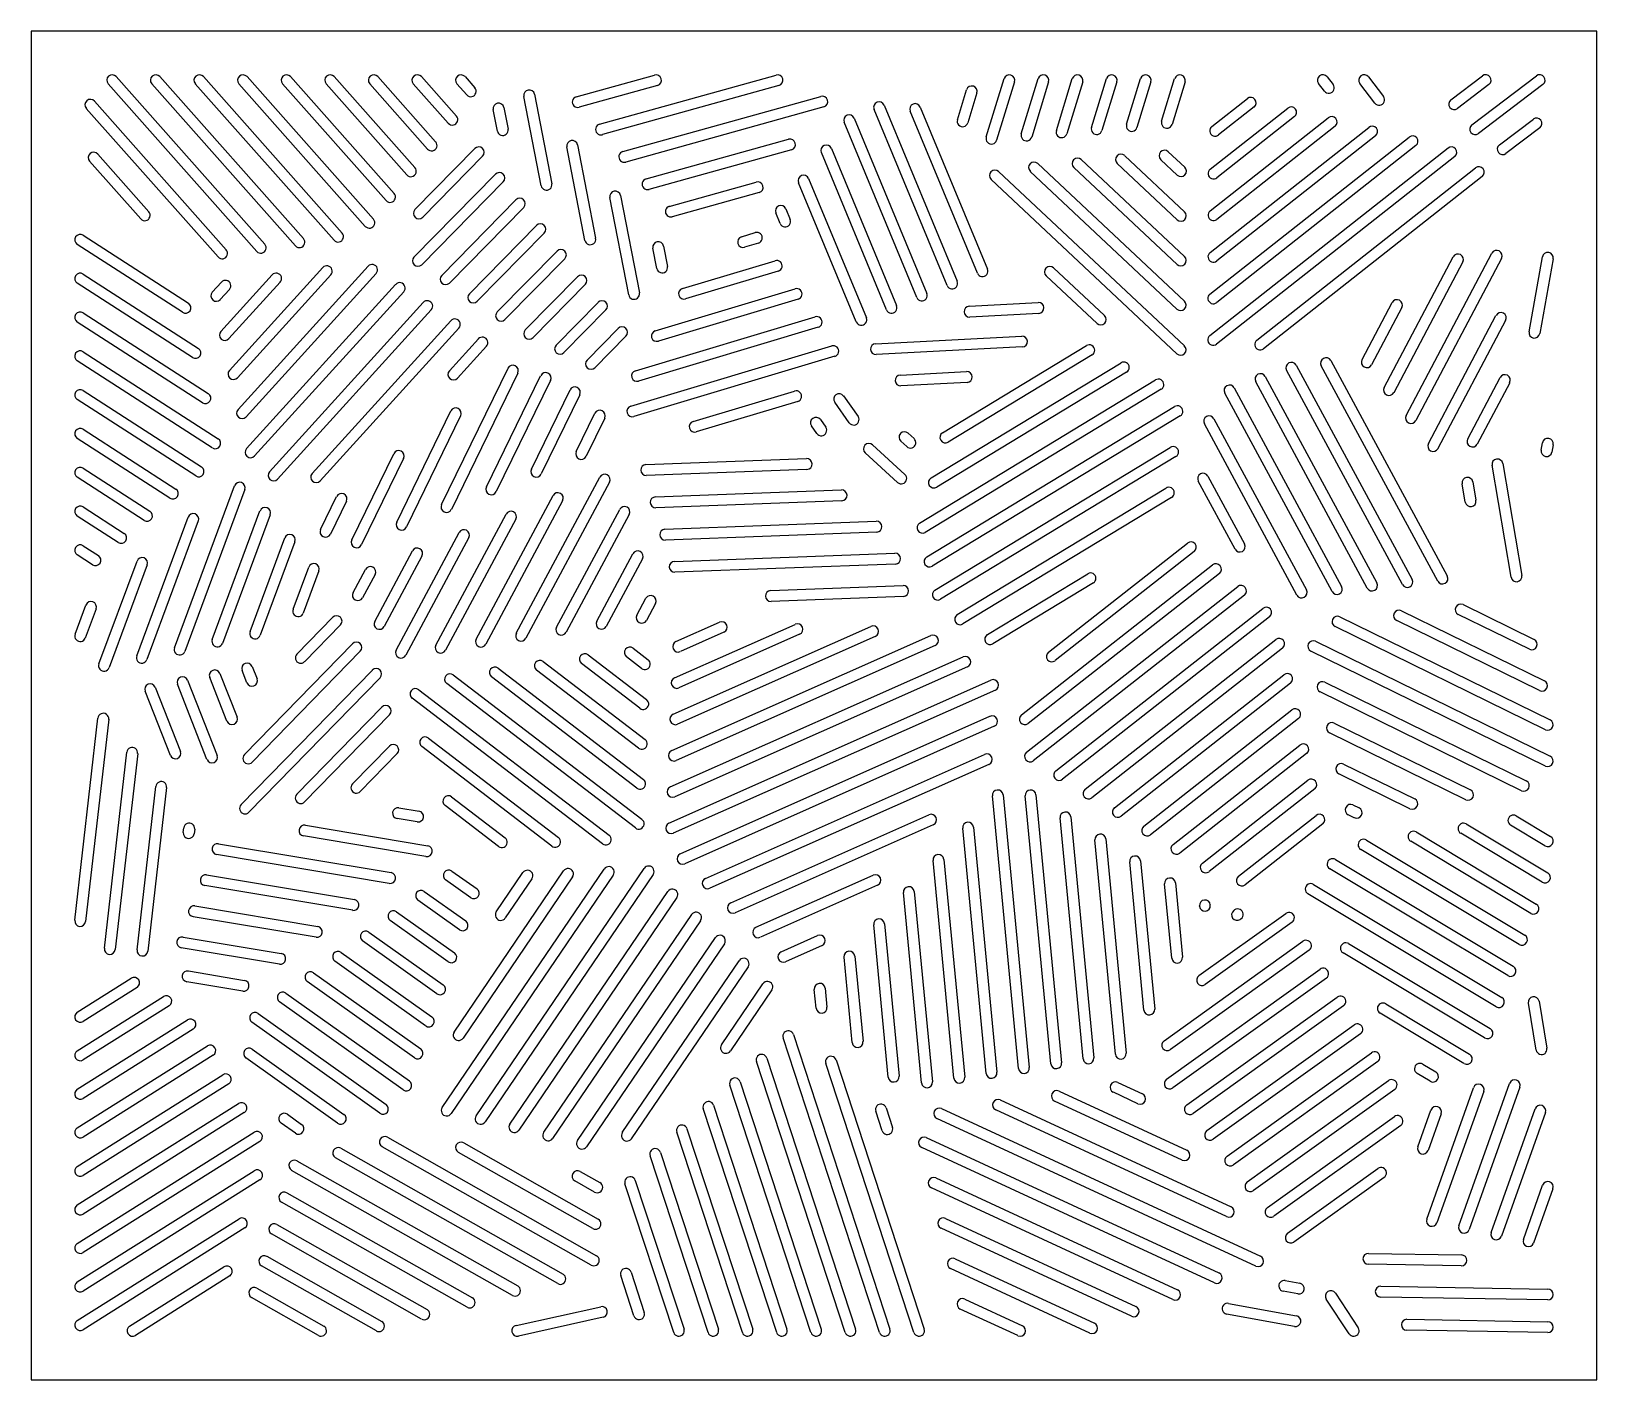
# Model space of a CAD drawing. Header units: inches. Extents: x 0 to 36, y 0 to 31.
import ezdxf

# ---------------------------------------------------------------- set-up
doc = ezdxf.new("R2010")
doc.units = ezdxf.units.IN
doc.layers.add('PROFILE', color=1, linetype='Continuous')
doc.layers.add('SLOTS', color=3, linetype='Continuous')

msp = doc.modelspace()

# ---------------------------------------------------------------- linework, layer by layer
at = {"layer": 'PROFILE'}
msp.add_lwpolyline([(0, 0), (36, 0), (36, 31), (0, 31)], close=True, dxfattribs=at)
at = {"layer": 'SLOTS'}
for p, q in [((1.954, 29.958), (5.371, 26.106)), ((2.957, 29.958), (6.26, 26.234)), ((3.959, 29.958), (7.149, 26.362)), ((4.962, 29.958), (7.868, 26.681)), ((5.964, 29.958), (8.345, 27.274)), ((6.967, 29.958), (8.822, 27.866)), ((7.969, 29.958), (9.299, 28.459)), ((8.972, 29.958), (9.776, 29.051)), ((9.975, 29.958), (10.2, 29.704)), ((12.532, 29.494), (14.332, 29.995)), ((13.068, 28.865), (17.127, 29.995)), ((21.961, 28.571), (22.372, 29.912)), ((22.768, 28.644), (23.156, 29.912)), ((23.575, 28.716), (23.941, 29.912)), ((24.381, 28.789), (24.725, 29.912)), ((25.188, 28.862), (25.51, 29.912)), ((25.995, 28.935), (26.294, 29.912)), ((29.802, 29.951), (29.936, 29.778)), ((30.75, 29.951), (31.097, 29.502)), ((32.646, 29.426), (33.371, 29.975)), ((33.128, 28.85), (34.613, 29.975)), ((5.184, 25.94), (1.767, 29.792)), ((6.073, 26.068), (2.77, 29.792)), ((6.962, 26.196), (3.772, 29.792)), ((7.681, 26.515), (4.775, 29.792)), ((8.158, 27.108), (5.777, 29.792)), ((8.635, 27.7), (6.78, 29.792)), ((9.112, 28.293), (7.782, 29.792)), ((9.589, 28.886), (8.785, 29.792)), ((10.013, 29.538), (9.788, 29.792)), ((11.573, 29.552), (11.97, 27.497)), ((14.399, 29.755), (12.599, 29.253)), ((17.194, 29.755), (13.135, 28.624)), ((21.298, 28.968), (21.509, 29.655)), ((21.748, 29.582), (21.537, 28.895)), ((22.611, 29.838), (22.2, 28.498)), ((23.395, 29.838), (23.007, 28.57)), ((24.18, 29.838), (23.814, 28.643)), ((24.964, 29.838), (24.62, 28.716)), ((25.749, 29.838), (25.427, 28.789)), ((26.533, 29.838), (26.234, 28.861)), ((29.738, 29.625), (29.604, 29.799)), ((30.899, 29.349), (30.552, 29.799)), ((33.522, 29.775), (32.797, 29.227)), ((34.764, 29.775), (33.279, 28.651)), ((4.295, 25.812), (1.265, 29.228)), ((1.452, 29.394), (4.482, 25.978)), ((10.718, 28.705), (10.622, 29.202)), ((10.867, 29.249), (10.963, 28.753)), ((11.725, 27.45), (11.327, 29.504)), ((13.603, 28.235), (18.158, 29.504)), ((18.225, 29.263), (13.67, 27.994)), ((21.061, 25.156), (19.382, 29.204)), ((19.613, 29.299), (21.292, 25.252)), ((21.757, 25.436), (20.21, 29.164)), ((20.441, 29.259), (21.988, 25.532)), ((27.112, 27.828), (28.897, 29.235)), ((27.151, 28.814), (27.966, 29.456)), ((28.121, 29.26), (27.305, 28.617)), ((20.365, 24.877), (18.692, 28.908)), ((18.923, 29.003), (20.596, 24.972)), ((27.11, 26.872), (29.827, 29.013)), ((29.982, 28.816), (27.264, 26.676)), ((29.051, 29.038), (27.266, 27.632)), ((33.763, 28.39), (34.543, 28.981)), ((14.138, 27.606), (17.414, 28.518)), ((27.106, 24.96), (31.689, 28.57)), ((27.108, 25.916), (30.758, 28.791)), ((30.913, 28.595), (27.263, 25.72)), ((34.694, 28.782), (33.914, 28.191)), ((1.527, 28.179), (2.703, 26.853)), ((8.823, 26.903), (10.201, 28.304)), ((10.379, 28.129), (9.001, 26.728)), ((12.732, 26.194), (12.316, 28.341)), ((12.562, 28.389), (12.977, 26.242)), ((17.481, 28.278), (14.205, 27.365)), ((19.669, 24.597), (18.169, 28.213)), ((18.4, 28.309), (19.9, 24.693)), ((25.146, 28.141), (26.523, 26.849)), ((26.146, 28.231), (26.525, 27.876)), ((27.104, 24.004), (32.581, 28.318)), ((32.736, 28.121), (27.259, 23.807)), ((31.843, 28.373), (27.261, 24.763)), ((2.516, 26.687), (1.34, 28.013)), ((22.246, 27.778), (26.517, 23.769)), ((26.347, 24.614), (22.975, 27.779)), ((23.146, 27.961), (26.519, 24.796)), ((26.349, 25.64), (23.975, 27.869)), ((24.146, 28.051), (26.521, 25.823)), ((26.351, 26.667), (24.975, 27.959)), ((26.353, 27.694), (25.975, 28.049)), ((28.182, 23.898), (33.212, 27.86)), ((8.8, 25.809), (10.674, 27.715)), ((10.852, 27.54), (8.978, 25.634)), ((14.673, 26.976), (16.671, 27.533)), ((18.973, 24.317), (17.645, 27.519)), ((17.876, 27.615), (19.204, 24.413)), ((26.345, 23.587), (22.075, 27.595)), ((33.367, 27.664), (28.337, 23.701)), ((9.438, 25.389), (11.146, 27.126)), ((13.739, 24.939), (13.305, 27.178)), ((13.551, 27.226), (13.984, 24.986)), ((16.738, 27.292), (14.741, 26.735)), ((11.324, 26.951), (9.616, 25.213)), ((17.222, 26.581), (17.121, 26.824)), ((17.352, 26.92), (17.453, 26.677)), ((1.193, 26.311), (3.614, 24.75)), ((10.076, 24.968), (11.619, 26.537)), ((11.797, 26.362), (10.255, 24.793)), ((16.333, 26.277), (16.649, 26.372)), ((3.479, 24.54), (1.057, 26.101)), ((10.715, 24.548), (12.091, 25.948)), ((14.385, 25.547), (14.294, 26.015)), ((14.54, 26.063), (14.631, 25.594)), ((16.721, 26.132), (16.405, 26.037)), ((4.557, 23.204), (6.704, 25.568)), ((4.754, 22.305), (7.746, 25.6)), ((12.269, 25.772), (10.893, 24.372)), ((14.975, 25.087), (17.108, 25.726)), ((23.511, 25.561), (24.68, 24.464)), ((31.112, 22.809), (32.699, 25.814)), ((32.92, 25.697), (31.333, 22.692)), ((31.621, 22.166), (33.591, 25.897)), ((33.812, 25.78), (31.842, 22.05)), ((34.445, 24.094), (34.752, 25.814)), ((34.998, 25.77), (34.692, 24.05)), ((3.707, 23.501), (1.057, 25.209)), ((1.193, 25.419), (3.842, 23.711)), ((4.162, 25.001), (4.373, 25.233)), ((4.359, 24.102), (5.538, 25.4)), ((5.723, 25.232), (4.544, 23.934)), ((6.889, 25.4), (4.742, 23.036)), ((7.931, 25.432), (4.939, 22.137)), ((11.36, 24.134), (12.564, 25.359)), ((17.179, 25.487), (15.047, 24.848)), ((24.509, 24.282), (23.34, 25.379)), ((4.558, 25.065), (4.347, 24.833)), ((4.951, 21.407), (8.379, 25.182)), ((8.564, 25.014), (5.136, 21.238)), ((12.742, 25.183), (11.538, 23.959)), ((14.349, 24.117), (17.566, 25.08)), ((17.638, 24.841), (14.421, 23.877)), ((1.193, 24.527), (4.07, 22.672)), ((5.48, 20.874), (9.013, 24.765)), ((9.198, 24.597), (5.665, 20.706)), ((12.071, 23.788), (13.036, 24.769)), ((13.214, 24.594), (12.249, 23.613)), ((21.569, 24.681), (23.158, 24.765)), ((23.171, 24.515), (21.582, 24.431)), ((30.603, 23.452), (31.296, 24.764)), ((31.517, 24.647), (30.824, 23.335)), ((3.935, 22.462), (1.057, 24.316)), ((6.457, 20.834), (9.647, 24.347)), ((9.832, 24.179), (6.642, 20.666)), ((12.782, 23.441), (13.495, 24.167)), ((13.894, 23.197), (18.024, 24.435)), ((18.096, 24.195), (13.966, 22.958)), ((32.129, 21.524), (33.684, 24.468)), ((33.905, 24.351), (32.35, 21.407)), ((9.615, 23.196), (10.281, 23.929)), ((10.466, 23.761), (9.8, 23.028)), ((13.674, 23.991), (12.961, 23.266)), ((13.785, 22.382), (18.409, 23.767)), ((19.417, 23.817), (22.776, 23.993)), ((20.956, 21.769), (24.265, 23.774)), ((4.163, 21.422), (1.057, 23.424)), ((1.193, 23.634), (4.298, 21.632)), ((18.481, 23.528), (13.857, 22.143)), ((22.789, 23.744), (19.43, 23.567)), ((24.395, 23.56), (21.086, 21.555)), ((29.884, 23.431), (32.563, 18.479)), ((9.435, 20.12), (10.963, 23.253)), ((11.188, 23.144), (9.66, 20.01)), ((10.468, 20.526), (11.714, 23.083)), ((19.986, 23.095), (21.508, 23.176)), ((20.693, 20.732), (25.061, 23.379)), ((25.19, 23.166), (20.822, 20.518)), ((28.378, 23.063), (30.945, 18.318)), ((31.534, 18.279), (28.869, 23.206)), ((29.089, 23.325), (31.754, 18.398)), ((32.343, 18.36), (29.664, 23.312)), ((1.193, 22.742), (3.916, 20.987)), ((11.939, 22.974), (10.692, 20.417)), ((11.5, 20.932), (12.389, 22.755)), ((15.218, 22.028), (17.555, 22.728)), ((21.521, 22.926), (19.999, 22.846)), ((20.429, 19.695), (25.856, 22.985)), ((25.986, 22.771), (20.559, 19.481)), ((29.915, 18.119), (27.446, 22.683)), ((27.666, 22.802), (30.135, 18.238)), ((30.725, 18.199), (28.158, 22.944)), ((33.033, 21.629), (33.778, 23.039)), ((33.999, 22.922), (33.254, 21.512)), ((3.78, 20.777), (1.057, 22.532)), ((12.613, 22.645), (11.725, 20.823)), ((17.627, 22.489), (15.29, 21.789)), ((18.809, 22.001), (18.476, 22.471)), ((18.68, 22.616), (19.013, 22.145)), ((20.592, 18.917), (26.293, 22.372)), ((8.403, 19.714), (9.649, 22.271)), ((9.874, 22.161), (8.627, 19.604)), ((12.533, 21.338), (12.962, 22.219)), ((13.187, 22.109), (12.757, 21.229)), ((18.146, 22.072), (18.269, 21.898)), ((26.423, 22.158), (20.721, 18.703)), ((29.106, 18.038), (26.978, 21.973)), ((27.197, 22.092), (29.326, 18.157)), ((3.187, 20.267), (1.057, 21.64)), ((1.193, 21.85), (3.322, 20.477)), ((18.065, 21.754), (17.942, 21.927)), ((20.164, 21.762), (20.301, 21.636)), ((7.37, 19.308), (8.336, 21.288)), ((19.923, 20.628), (19.179, 21.307)), ((19.347, 21.491), (20.092, 20.812)), ((20.133, 21.452), (19.995, 21.577)), ((20.782, 18.155), (26.194, 21.435)), ((34.722, 21.371), (34.752, 21.54)), ((34.998, 21.496), (34.968, 21.327)), ((1.193, 20.957), (2.729, 19.967)), ((8.561, 21.179), (7.595, 19.198)), ((14.134, 21.039), (17.828, 21.177)), ((17.838, 20.927), (14.143, 20.789)), ((26.324, 21.221), (20.911, 17.941)), ((34.03, 18.448), (33.594, 21.022)), ((33.841, 21.063), (34.276, 18.49)), ((2.594, 19.757), (1.057, 20.747)), ((3.293, 16.829), (4.674, 20.551)), ((11.154, 17.163), (13.076, 20.75)), ((13.297, 20.632), (11.375, 17.045)), ((27.682, 19.095), (26.838, 20.655)), ((27.058, 20.774), (27.902, 19.214)), ((32.976, 20.177), (32.905, 20.599)), ((33.152, 20.641), (33.223, 20.218)), ((4.909, 20.464), (3.527, 16.742)), ((6.653, 19.548), (7.022, 20.306)), ((7.247, 20.196), (6.878, 19.439)), ((10.23, 17.026), (11.998, 20.326)), ((12.219, 20.208), (10.45, 16.908)), ((14.354, 20.296), (18.631, 20.456)), ((18.64, 20.206), (14.363, 20.046)), ((21.295, 17.589), (26.095, 20.498)), ((26.224, 20.284), (21.425, 17.375)), ((2.001, 19.247), (1.057, 19.855)), ((1.193, 20.065), (2.136, 19.457)), ((2.424, 16.643), (3.607, 19.83)), ((4.162, 17.015), (5.259, 19.972)), ((5.494, 19.885), (4.396, 16.928)), ((9.305, 16.889), (10.92, 19.902)), ((12.079, 17.301), (13.531, 20.01)), ((13.751, 19.892), (12.299, 17.183)), ((3.841, 19.743), (2.658, 16.557)), ((8.393, 16.774), (9.842, 19.477)), ((11.14, 19.783), (9.526, 16.771)), ((14.573, 19.554), (19.433, 19.736)), ((19.442, 19.486), (14.582, 19.304)), ((1.193, 19.173), (1.543, 18.947)), ((5.031, 17.201), (5.829, 19.352)), ((6.064, 19.265), (5.265, 17.114)), ((10.062, 19.359), (8.613, 16.656)), ((23.393, 16.727), (26.591, 19.235)), ((1.407, 18.737), (1.057, 18.963)), ((1.555, 16.458), (2.432, 18.82)), ((2.666, 18.733), (1.79, 16.371)), ((7.897, 17.435), (8.763, 19.053)), ((8.984, 18.935), (8.117, 17.317)), ((13.003, 17.438), (13.834, 18.987)), ((14.054, 18.869), (13.224, 17.32)), ((14.793, 18.812), (19.862, 19.001)), ((19.872, 18.752), (14.802, 18.562)), ((22.769, 15.285), (27.167, 18.735)), ((26.745, 19.039), (23.547, 16.531)), ((6.021, 17.712), (6.381, 18.682)), ((6.615, 18.595), (6.255, 17.625)), ((7.4, 18.097), (7.685, 18.629)), ((7.906, 18.511), (7.62, 17.979)), ((21.987, 17.131), (24.295, 18.53)), ((27.322, 18.538), (22.924, 15.089)), ((17.002, 18.144), (20.048, 18.258)), ((20.057, 18.008), (17.012, 17.894)), ((24.425, 18.317), (22.116, 16.917)), ((22.889, 14.426), (27.744, 18.234)), ((27.899, 18.037), (23.044, 14.229)), ((1.008, 17.138), (1.257, 17.81)), ((1.491, 17.723), (1.242, 17.051)), ((13.928, 17.576), (14.136, 17.964)), ((14.357, 17.846), (14.148, 17.458)), ((23.563, 14.001), (28.321, 17.733)), ((31.51, 17.679), (34.796, 16.068)), ((32.927, 17.819), (34.562, 17.018)), ((6.108, 16.683), (6.932, 17.528)), ((7.111, 17.353), (6.287, 16.509)), ((14.76, 15.299), (19.308, 17.318)), ((14.792, 16.133), (17.568, 17.366)), ((14.824, 16.968), (15.828, 17.414)), ((28.475, 17.536), (23.717, 13.805)), ((34.82, 14.943), (29.983, 17.314)), ((30.093, 17.538), (34.93, 15.167)), ((34.686, 15.844), (31.4, 17.454)), ((34.452, 16.794), (32.817, 17.595)), ((4.901, 14.372), (7.387, 16.921)), ((14.728, 14.464), (20.686, 17.109)), ((19.409, 17.09), (14.862, 15.07)), ((17.669, 17.138), (14.894, 15.905)), ((15.929, 17.185), (14.926, 16.74)), ((24.236, 13.576), (28.621, 17.015)), ((29.535, 16.976), (34.93, 14.332)), ((7.566, 16.746), (5.08, 14.197)), ((12.805, 16.663), (14.15, 15.635)), ((14.033, 16.353), (13.687, 16.618)), ((13.839, 16.817), (14.185, 16.552)), ((14.696, 13.629), (21.428, 16.618)), ((20.787, 16.881), (14.83, 14.235)), ((28.776, 16.819), (24.391, 13.38)), ((34.82, 14.108), (29.425, 16.752)), ((4.335, 16.238), (4.732, 15.233)), ((4.826, 13.221), (7.843, 16.313)), ((4.959, 16.021), (4.846, 16.305)), ((5.079, 16.397), (5.191, 16.113)), ((9.705, 16.202), (14.044, 12.883)), ((10.738, 16.356), (14.079, 13.8)), ((13.963, 14.519), (11.62, 16.311)), ((11.772, 16.51), (14.115, 14.717)), ((13.998, 15.436), (12.654, 16.465)), ((21.529, 16.39), (14.798, 13.4)), ((24.91, 13.151), (28.806, 16.207)), ((2.848, 15.92), (3.43, 14.446)), ((4.04, 14.262), (3.359, 15.987)), ((3.592, 16.079), (4.273, 14.354)), ((4.5, 15.141), (4.103, 16.146)), ((8.022, 16.139), (5.005, 13.046)), ((8.913, 15.864), (13.288, 12.517)), ((13.892, 12.684), (9.553, 16.004)), ((13.927, 13.601), (10.586, 16.157)), ((14.664, 12.794), (22.07, 16.083)), ((22.172, 15.855), (14.765, 12.565)), ((28.96, 16.01), (25.064, 12.955)), ((29.75, 16.036), (34.381, 13.766)), ((3.198, 14.354), (2.616, 15.828)), ((13.136, 12.318), (8.761, 15.665)), ((34.271, 13.541), (29.64, 15.811)), ((1.001, 10.562), (1.532, 15.21)), ((1.78, 15.182), (1.249, 10.533)), ((6.106, 13.459), (8.06, 15.462)), ((8.239, 15.288), (6.285, 13.284)), ((14.925, 12.089), (22.044, 15.251)), ((25.584, 12.727), (28.991, 15.399)), ((29.145, 15.202), (25.738, 12.53)), ((22.145, 15.022), (15.026, 11.861)), ((32.989, 13.335), (29.855, 14.871)), ((29.965, 15.095), (33.099, 13.559)), ((1.682, 9.918), (2.197, 14.425)), ((7.385, 13.696), (8.236, 14.568)), ((11.969, 12.267), (8.98, 14.554)), ((9.132, 14.752), (12.121, 12.465)), ((26.257, 12.302), (29.176, 14.591)), ((2.446, 14.397), (1.93, 9.889)), ((8.415, 14.394), (7.564, 13.522)), ((15.504, 11.526), (21.922, 14.376)), ((22.023, 14.147), (15.606, 11.297)), ((29.33, 14.394), (26.411, 12.105)), ((30.18, 14.154), (31.816, 13.352)), ((26.931, 11.877), (29.36, 13.782)), ((31.706, 13.128), (30.07, 13.93)), ((2.433, 9.879), (2.862, 13.641)), ((3.111, 13.612), (2.681, 9.85)), ((9.667, 13.399), (10.898, 12.456)), ((22.702, 7.154), (22.103, 13.42)), ((22.352, 13.443), (22.951, 7.177)), ((23.445, 7.264), (22.856, 13.42)), ((23.105, 13.444), (23.694, 7.288)), ((29.515, 13.586), (27.085, 11.68)), ((8.454, 13.148), (8.916, 13.07)), ((10.747, 12.258), (9.515, 13.2)), ((16.084, 10.963), (20.642, 12.987)), ((27.763, 11.577), (29.545, 12.974)), ((30.424, 12.921), (30.285, 12.989)), ((30.395, 13.214), (30.534, 13.146)), ((34.149, 12.962), (34.939, 12.488)), ((3.496, 12.581), (3.508, 12.687)), ((3.757, 12.659), (3.745, 12.553)), ((6.302, 12.748), (9.118, 12.276)), ((8.875, 12.824), (8.413, 12.901)), ((20.744, 12.758), (16.186, 10.734)), ((21.959, 7.043), (21.42, 12.679)), ((21.669, 12.702), (22.208, 7.067)), ((24.188, 7.374), (23.658, 12.914)), ((23.907, 12.938), (24.436, 7.398)), ((29.699, 12.777), (27.917, 11.38)), ((33.001, 12.777), (34.875, 11.651)), ((34.811, 12.274), (34.02, 12.748)), ((4.303, 12.322), (8.275, 11.657)), ((9.076, 12.03), (6.261, 12.501)), ((24.93, 7.485), (24.46, 12.408)), ((24.709, 12.432), (25.179, 7.509)), ((30.703, 12.407), (34.346, 10.22)), ((34.482, 10.721), (31.723, 12.378)), ((31.852, 12.592), (34.611, 10.936)), ((34.747, 11.437), (32.872, 12.563)), ((8.233, 11.41), (4.262, 12.075)), ((21.216, 6.933), (20.738, 11.938)), ((20.987, 11.961), (21.465, 6.957)), ((25.587, 8.498), (25.262, 11.903)), ((25.511, 11.926), (25.836, 8.522)), ((29.99, 11.96), (34.081, 9.504)), ((34.217, 10.005), (30.574, 12.192)), ((4.032, 11.607), (7.432, 11.038)), ((9.45, 6.258), (13.177, 11.74)), ((13.384, 11.6), (9.657, 6.117)), ((9.673, 11.694), (10.25, 11.284)), ((9.723, 7.993), (12.242, 11.699)), ((12.449, 11.558), (9.93, 7.853)), ((10.228, 6.068), (14.094, 11.755)), ((14.301, 11.614), (10.434, 5.927)), ((10.694, 10.756), (11.307, 11.657)), ((16.664, 10.4), (19.363, 11.598)), ((33.953, 9.289), (29.862, 11.746)), ((7.391, 10.791), (3.991, 11.36)), ((9.037, 11.227), (9.991, 10.548)), ((10.105, 11.081), (9.528, 11.491)), ((11.514, 11.517), (10.901, 10.615)), ((11.005, 5.877), (14.64, 11.224)), ((19.464, 11.37), (16.766, 10.171)), ((20.473, 6.823), (20.055, 11.197)), ((20.304, 11.221), (20.722, 6.846)), ((26.226, 9.691), (26.063, 11.397)), ((26.312, 11.421), (26.475, 9.715)), ((33.688, 8.574), (29.359, 11.173)), ((29.488, 11.387), (33.817, 8.788)), ((3.761, 10.892), (6.589, 10.418)), ((9.846, 10.344), (8.892, 11.023)), ((14.847, 11.084), (11.212, 5.737)), ((26.866, 10.884), (26.865, 10.891)), ((27.114, 10.915), (27.115, 10.908)), ((6.548, 10.172), (3.719, 10.645)), ((9.587, 9.608), (8.256, 10.555)), ((8.4, 10.759), (9.732, 9.812)), ((11.783, 5.687), (15.187, 10.694)), ((15.393, 10.553), (11.989, 5.547)), ((19.707, 6.957), (19.373, 10.456)), ((19.622, 10.48), (19.956, 6.981)), ((26.853, 9.289), (28.85, 10.72)), ((28.996, 10.516), (26.998, 9.086)), ((27.655, 10.786), (27.674, 10.8)), ((27.819, 10.596), (27.801, 10.583)), ((3.489, 10.177), (5.746, 9.799)), ((9.328, 8.872), (7.619, 10.088)), ((7.764, 10.291), (9.473, 9.076)), ((12.56, 5.497), (15.733, 10.163)), ((17.244, 9.836), (18.083, 10.209)), ((5.705, 9.552), (3.448, 9.931)), ((7.128, 9.824), (9.214, 8.339)), ((15.94, 10.023), (12.767, 5.356)), ((18.185, 9.981), (17.345, 9.608)), ((18.939, 9.739), (19.127, 7.773)), ((26.05, 7.792), (29.244, 10.079)), ((29.389, 9.876), (26.196, 7.589)), ((33.423, 7.858), (30.168, 9.812)), ((30.296, 10.027), (33.552, 8.072)), ((3.615, 9.396), (4.903, 9.18)), ((9.069, 8.136), (6.983, 9.62)), ((13.592, 5.681), (16.279, 9.633)), ((16.486, 9.492), (13.799, 5.541)), ((18.878, 7.749), (18.69, 9.715)), ((26.108, 6.911), (29.637, 9.438)), ((1.058, 8.449), (2.3, 9.229)), ((2.433, 9.018), (1.192, 8.237)), ((4.862, 8.933), (3.573, 9.149)), ((8.81, 7.399), (6.346, 9.152)), ((6.491, 9.356), (8.955, 7.603)), ((15.87, 7.698), (16.825, 9.102)), ((29.783, 9.235), (26.254, 6.708)), ((1.058, 7.563), (3.038, 8.808)), ((8.552, 6.663), (5.71, 8.685)), ((5.855, 8.888), (8.697, 6.867)), ((17.032, 8.962), (16.077, 7.557)), ((18.049, 8.542), (18.007, 8.974)), ((18.256, 8.998), (18.298, 8.566)), ((26.572, 6.32), (30.031, 8.798)), ((31.148, 8.641), (33.077, 7.483)), ((34.608, 7.578), (34.428, 8.659)), ((34.675, 8.7), (34.855, 7.619)), ((3.171, 8.596), (1.192, 7.351)), ((5.218, 8.421), (8.16, 6.328)), ((30.176, 8.594), (26.717, 6.117)), ((32.948, 7.268), (31.019, 8.426)), ((1.058, 6.677), (3.593, 8.27)), ((3.726, 8.059), (1.192, 6.465)), ((8.015, 6.124), (5.073, 8.217)), ((17.526, 7.934), (19.747, 1.164)), ((27.036, 5.73), (30.424, 8.157)), ((30.57, 7.954), (27.181, 5.527)), ((1.058, 5.791), (4.05, 7.672)), ((5.079, 7.599), (7.188, 6.099)), ((19.51, 1.086), (17.289, 7.856)), ((4.183, 7.46), (1.192, 5.579)), ((7.044, 5.895), (4.934, 7.396)), ((18.72, 1.086), (16.677, 7.315)), ((16.914, 7.392), (18.958, 1.164)), ((20.299, 1.086), (18.27, 7.272)), ((18.507, 7.35), (20.536, 1.164)), ((27.499, 5.14), (30.818, 7.516)), ((30.963, 7.313), (27.645, 4.936)), ((31.999, 7.255), (32.299, 7.074)), ((1.058, 4.905), (4.408, 7.011)), ((16.303, 6.851), (18.168, 1.164)), ((27.963, 4.549), (31.211, 6.876)), ((32.171, 6.86), (31.87, 7.04)), ((4.541, 6.8), (1.192, 4.693)), ((17.931, 1.086), (16.065, 6.773)), ((23.637, 6.633), (26.574, 5.274)), ((25.45, 6.345), (24.884, 6.607)), ((24.989, 6.834), (25.555, 6.572)), ((31.357, 6.672), (28.109, 4.346)), ((32.091, 3.693), (33.166, 6.713)), ((33.402, 6.629), (32.327, 3.609)), ((32.832, 3.537), (33.998, 6.812)), ((34.233, 6.728), (33.067, 3.453)), ((1.058, 4.019), (4.766, 6.35)), ((4.899, 6.139), (1.192, 3.807)), ((17.142, 1.086), (15.454, 6.232)), ((15.691, 6.309), (17.379, 1.164)), ((19.567, 5.723), (19.42, 6.172)), ((19.657, 6.25), (19.804, 5.801)), ((20.932, 6.232), (28.268, 2.838)), ((27.489, 3.75), (22.179, 6.206)), ((22.284, 6.432), (27.594, 3.976)), ((26.469, 5.047), (23.532, 6.406)), ((31.887, 5.355), (32.187, 6.199)), ((33.573, 3.382), (34.585, 6.225)), ((34.82, 6.141), (33.808, 3.298)), ((6.072, 5.666), (5.745, 5.899)), ((5.889, 6.102), (6.217, 5.869)), ((15.079, 5.768), (16.59, 1.164)), ((28.163, 2.611), (20.827, 6.005)), ((28.427, 3.959), (31.347, 6.05)), ((31.492, 5.847), (28.572, 3.756)), ((32.423, 6.115), (32.122, 5.271)), ((1.058, 3.133), (5.123, 5.689)), ((5.257, 5.478), (1.192, 2.921)), ((8.192, 5.575), (12.999, 2.851)), ((9.945, 5.444), (13.038, 3.691)), ((16.352, 1.086), (14.842, 5.69)), ((20.583, 5.567), (27.313, 2.453)), ((12.106, 2.208), (6.995, 5.104)), ((7.119, 5.321), (12.229, 2.425)), ((12.876, 2.634), (8.069, 5.357)), ((12.915, 3.474), (9.822, 5.226)), ((15.563, 1.086), (14.23, 5.148)), ((14.468, 5.226), (15.8, 1.164)), ((27.208, 2.227), (20.478, 5.34)), ((1.058, 2.247), (5.126, 4.805)), ((11.063, 1.937), (5.987, 4.813)), ((6.11, 5.03), (11.186, 2.154)), ((12.623, 4.788), (13.077, 4.531)), ((28.89, 3.368), (30.967, 4.855)), ((5.259, 4.593), (1.192, 2.035)), ((12.954, 4.314), (12.5, 4.571)), ((14.774, 1.086), (13.653, 4.502)), ((13.89, 4.58), (15.011, 1.164)), ((26.254, 1.842), (20.699, 4.411)), ((20.804, 4.638), (26.359, 2.069)), ((31.112, 4.652), (29.036, 3.165)), ((34.313, 3.226), (34.757, 4.473)), ((34.993, 4.39), (34.549, 3.142)), ((10.02, 1.666), (5.757, 4.081)), ((5.88, 4.299), (10.143, 1.883)), ((1.058, 1.361), (4.778, 3.7)), ((21.026, 3.709), (25.404, 1.684)), ((4.911, 3.488), (1.192, 1.149)), ((8.977, 1.394), (5.526, 3.35)), ((5.65, 3.567), (9.101, 1.612)), ((25.299, 1.457), (20.921, 3.482)), ((30.752, 2.903), (32.892, 2.867)), ((2.26, 1.231), (4.43, 2.595)), ((7.935, 1.123), (5.296, 2.618)), ((5.419, 2.836), (8.058, 1.341)), ((24.344, 1.072), (21.142, 2.553)), ((21.247, 2.78), (24.449, 1.299)), ((32.887, 2.617), (30.748, 2.653)), ((4.563, 2.384), (2.394, 1.019)), ((13.859, 1.468), (13.555, 2.394)), ((13.793, 2.472), (14.096, 1.546)), ((28.835, 2.28), (29.173, 2.218)), ((6.602, 1.016), (5.066, 1.887)), ((5.189, 2.104), (6.725, 1.234)), ((21.469, 1.852), (22.794, 1.238)), ((29.128, 1.972), (28.79, 2.034)), ((30.307, 1.056), (29.782, 1.852)), ((29.991, 1.99), (30.516, 1.194)), ((34.873, 1.833), (31.032, 1.898)), ((31.036, 2.148), (34.877, 2.083)), ((11.147, 1.247), (13.096, 1.678)), ((22.689, 1.012), (21.364, 1.625)), ((29.049, 1.224), (27.488, 1.509)), ((27.533, 1.755), (29.094, 1.47)), ((13.15, 1.434), (11.201, 1.003)), ((34.873, 1.082), (31.631, 1.138)), ((31.635, 1.388), (34.877, 1.332))]:
    msp.add_line(p, q, dxfattribs=at)
for centre, start, end in [((1.861, 29.875), 41.5743, 221.5743), ((2.863, 29.875), 41.5743, 221.5743), ((3.866, 29.875), 41.5743, 221.5743), ((4.868, 29.875), 41.5743, 221.5743), ((5.871, 29.875), 41.5743, 221.5743), ((6.873, 29.875), 41.5743, 221.5743), ((7.876, 29.875), 41.5743, 221.5743), ((8.878, 29.875), 41.5743, 221.5743), ((9.881, 29.875), 41.5743, 221.5743), ((14.366, 29.875), -74.4342, 105.5658), ((17.16, 29.875), -74.4342, 105.5658), ((22.492, 29.875), -17.0386, 162.9614), ((23.276, 29.875), -17.0386, 162.9614), ((24.06, 29.875), -17.0386, 162.9614), ((24.845, 29.875), -17.0386, 162.9614), ((25.629, 29.875), -17.0386, 162.9614), ((26.414, 29.875), -17.0386, 162.9614), ((29.703, 29.875), 37.6734, 217.6734), ((30.651, 29.875), 37.6734, 217.6734), ((33.446, 29.875), -52.8602, 127.1398), ((34.688, 29.875), -52.8602, 127.1398), ((10.107, 29.621), -138.4257, 41.5743), ((11.45, 29.528), 10.956, 190.956), ((21.628, 29.618), -17.0386, 162.9614), ((29.837, 29.702), -142.3266, 37.6734), ((1.359, 29.311), 41.5743, 221.5743), ((10.745, 29.225), 10.956, 190.956), ((12.566, 29.374), 105.5658, 285.5658), ((18.191, 29.384), -74.4342, 105.5658), ((19.497, 29.252), 22.5332, 202.5332), ((20.326, 29.212), 22.5332, 202.5332), ((28.043, 29.358), -51.774, 128.226), ((28.974, 29.136), -51.774, 128.226), ((30.998, 29.425), -142.3266, 37.6734), ((32.722, 29.326), 127.1398, 307.1398), ((9.683, 28.969), -138.4257, 41.5743), ((13.101, 28.744), 105.5658, 285.5658), ((18.808, 28.956), 22.5332, 202.5332), ((21.418, 28.932), 162.9614, 342.9614), ((25.308, 28.825), 162.9614, 342.9614), ((26.114, 28.898), 162.9614, 342.9614), ((27.228, 28.716), 128.226, 308.226), ((29.905, 28.915), -51.774, 128.226), ((30.835, 28.693), -51.774, 128.226), ((33.204, 28.75), 127.1398, 307.1398), ((34.618, 28.881), -52.8602, 127.1398), ((9.206, 28.376), -138.4257, 41.5743), ((10.841, 28.729), 190.956, 370.956), ((12.439, 28.365), 10.956, 190.956), ((17.448, 28.398), -74.4342, 105.5658), ((22.081, 28.534), 162.9614, 342.9614), ((22.887, 28.607), 162.9614, 342.9614), ((23.694, 28.68), 162.9614, 342.9614), ((24.501, 28.753), 162.9614, 342.9614), ((31.766, 28.471), -51.774, 128.226), ((1.434, 28.096), 41.5743, 221.5743), ((10.29, 28.217), -44.5137, 135.4863), ((13.636, 28.115), 105.5658, 285.5658), ((18.284, 28.261), 22.5332, 202.5332), ((24.061, 27.96), 46.8183, 226.8183), ((25.061, 28.05), 46.8183, 226.8183), ((26.061, 28.14), 46.8183, 226.8183), ((32.658, 28.219), -51.774, 128.226), ((33.838, 28.29), 127.1398, 307.1398), ((8.729, 27.783), -138.4257, 41.5743), ((10.763, 27.627), -44.5137, 135.4863), ((22.16, 27.686), 46.8183, 226.8183), ((23.061, 27.87), 46.8183, 226.8183), ((26.439, 27.785), -133.1817, 46.8183), ((27.189, 27.73), 128.226, 308.226), ((33.29, 27.762), -51.774, 128.226), ((11.848, 27.473), 190.956, 370.956), ((14.172, 27.485), 105.5658, 285.5658), ((16.704, 27.412), -74.4342, 105.5658), ((17.76, 27.567), 22.5332, 202.5332), ((8.252, 27.191), -138.4257, 41.5743), ((11.235, 27.038), -44.5137, 135.4863), ((13.428, 27.202), 10.956, 190.956), ((2.61, 26.77), -138.4257, 41.5743), ((7.775, 26.598), -138.4257, 41.5743), ((8.912, 26.815), -224.5137, -44.5137), ((14.707, 26.856), 105.5658, 285.5658), ((17.236, 26.872), 22.5332, 202.5332), ((17.337, 26.629), -157.4668, 22.5332), ((26.437, 26.758), -133.1817, 46.8183), ((27.187, 26.774), 128.226, 308.226), ((1.125, 26.206), 57.1933, 237.1933), ((7.055, 26.279), -138.4257, 41.5743), ((11.708, 26.449), -44.5137, 135.4863), ((16.685, 26.252), -73.3241, 106.6759), ((4.388, 25.895), -138.4257, 41.5743), ((5.277, 26.023), -138.4257, 41.5743), ((6.166, 26.151), -138.4257, 41.5743), ((12.18, 25.86), -44.5137, 135.4863), ((12.855, 26.218), 190.956, 370.956), ((14.417, 26.039), 10.956, 190.956), ((16.369, 26.157), 106.6759, 286.6759), ((33.701, 25.839), -27.8408, 152.1592), ((6.796, 25.484), -42.2406, 137.7594), ((7.838, 25.516), -42.2406, 137.7594), ((8.889, 25.722), -224.5137, -44.5137), ((14.508, 25.57), 190.956, 370.956), ((17.143, 25.606), -73.3241, 106.6759), ((23.425, 25.47), 46.8183, 226.8183), ((26.435, 25.732), -133.1817, 46.8183), ((27.185, 25.818), 128.226, 308.226), ((32.809, 25.755), -27.8408, 152.1592), ((34.875, 25.792), -10.1059, 169.8941), ((1.125, 25.314), 57.1933, 237.1933), ((4.465, 25.149), -42.2406, 137.7594), ((5.631, 25.316), -42.2406, 137.7594), ((8.472, 25.098), -42.2406, 137.7594), ((9.527, 25.301), -224.5137, -44.5137), ((12.653, 25.271), -44.5137, 135.4863), ((21.176, 25.204), -157.4668, 22.5332), ((21.872, 25.484), -157.4668, 22.5332), ((4.255, 24.917), -222.2406, -42.2406), ((10.165, 24.88), -224.5137, -44.5137), ((13.862, 24.963), 190.956, 370.956), ((15.011, 24.968), 106.6759, 286.6759), ((17.602, 24.961), -73.3241, 106.6759), ((20.48, 24.925), -157.4668, 22.5332), ((27.183, 24.862), 128.226, 308.226), ((1.125, 24.422), 57.1933, 237.1933), ((3.546, 24.645), -122.8067, 57.1933), ((9.106, 24.681), -42.2406, 137.7594), ((10.804, 24.46), -224.5137, -44.5137), ((13.125, 24.682), -44.5137, 135.4863), ((19.784, 24.645), -157.4668, 22.5332), ((21.575, 24.556), -266.9859, -86.9859), ((23.164, 24.64), -86.9859, 93.0141), ((26.433, 24.705), -133.1817, 46.8183), ((31.406, 24.705), -27.8408, 152.1592), ((33.795, 24.41), -27.8408, 152.1592), ((9.74, 24.263), -42.2406, 137.7594), ((11.449, 24.047), -224.5137, -44.5137), ((13.585, 24.079), -44.5137, 135.4863), ((18.06, 24.315), -73.3241, 106.6759), ((19.088, 24.365), -157.4668, 22.5332), ((24.595, 24.373), -133.1817, 46.8183), ((4.452, 24.018), -222.2406, -42.2406), ((10.373, 23.845), -42.2406, 137.7594), ((12.16, 23.7), -224.5137, -44.5137), ((14.385, 23.997), 106.6759, 286.6759), ((18.445, 23.647), -73.3241, 106.6759), ((19.424, 23.692), -266.9859, -86.9859), ((22.783, 23.869), -86.9859, 93.0141), ((24.33, 23.667), -58.7814, 121.2186), ((26.431, 23.678), -133.1817, 46.8183), ((27.181, 23.906), 128.226, 308.226), ((28.259, 23.8), 128.226, 308.226), ((34.568, 24.072), 169.8941, 349.8941), ((1.125, 23.529), 57.1933, 237.1933), ((3.775, 23.606), -122.8067, 57.1933), ((12.871, 23.354), -224.5137, -44.5137), ((29.774, 23.371), 28.4112, 208.4112), ((30.713, 23.393), 152.1592, 332.1592), ((4.649, 23.12), -222.2406, -42.2406), ((9.707, 23.112), -222.2406, -42.2406), ((11.075, 23.198), -25.9955, 154.0045), ((11.827, 23.028), -25.9955, 154.0045), ((13.93, 23.078), 106.6759, 286.6759), ((19.992, 22.971), -266.9859, -86.9859), ((21.515, 23.051), -86.9859, 93.0141), ((25.125, 23.272), -58.7814, 121.2186), ((28.268, 23.004), 28.4112, 208.4112), ((28.979, 23.265), 28.4112, 208.4112), ((33.888, 22.981), -27.8408, 152.1592), ((1.125, 22.637), 57.1933, 237.1933), ((12.501, 22.7), -25.9955, 154.0045), ((17.591, 22.609), -73.3241, 106.6759), ((25.921, 22.878), -58.7814, 121.2186), ((27.556, 22.743), 28.4112, 208.4112), ((31.222, 22.751), 152.1592, 332.1592), ((4.003, 22.567), -122.8067, 57.1933), ((9.762, 22.216), -25.9955, 154.0045), ((13.821, 22.262), 106.6759, 286.6759), ((18.578, 22.543), 35.2959, 215.2959), ((26.358, 22.265), -58.7814, 121.2186), ((4.846, 22.221), -222.2406, -42.2406), ((13.074, 22.164), -25.9955, 154.0045), ((15.254, 21.909), 106.6759, 286.6759), ((18.044, 22), 35.2959, 215.2959), ((18.911, 22.073), -144.7041, 35.2959), ((27.087, 22.033), 28.4112, 208.4112), ((31.731, 22.108), 152.1592, 332.1592), ((1.125, 21.745), 57.1933, 237.1933), ((4.231, 21.527), -122.8067, 57.1933), ((18.167, 21.826), -144.7041, 35.2959), ((20.08, 21.669), 47.6342, 227.6342), ((20.217, 21.544), -132.3658, 47.6342), ((21.021, 21.662), 121.2186, 301.2186), ((33.143, 21.57), 152.1592, 332.1592), ((34.875, 21.518), -10.1059, 169.8941), ((5.043, 21.322), -222.2406, -42.2406), ((8.448, 21.234), -25.9955, 154.0045), ((12.645, 21.284), 154.0045, 334.0045), ((19.263, 21.399), 47.6342, 227.6342), ((26.259, 21.328), -58.7814, 121.2186), ((32.24, 21.466), 152.1592, 332.1592), ((34.845, 21.349), 169.8941, 349.8941), ((1.125, 20.852), 57.1933, 237.1933), ((3.848, 20.882), -122.8067, 57.1933), ((11.612, 20.877), 154.0045, 334.0045), ((14.139, 20.914), -267.8566, -87.8566), ((17.833, 21.052), -87.8566, 92.1434), ((33.717, 21.042), 9.6058, 189.6058), ((4.792, 20.507), -20.3632, 159.6368), ((5.573, 20.79), -222.2406, -42.2406), ((6.55, 20.75), -222.2406, -42.2406), ((10.58, 20.471), 154.0045, 334.0045), ((13.187, 20.691), -28.1875, 151.8125), ((20.008, 20.72), -132.3658, 47.6342), ((20.757, 20.625), 121.2186, 301.2186), ((26.948, 20.714), 28.4112, 208.4112), ((33.028, 20.62), 9.6058, 189.6058), ((3.255, 20.372), -122.8067, 57.1933), ((7.135, 20.251), -25.9955, 154.0045), ((12.108, 20.267), -28.1875, 151.8125), ((14.358, 20.171), -267.8566, -87.8566), ((18.635, 20.331), -87.8566, 92.1434), ((26.16, 20.391), -58.7814, 121.2186), ((33.1, 20.197), 189.6058, 369.6058), ((1.125, 19.96), 57.1933, 237.1933), ((2.661, 19.862), -122.8067, 57.1933), ((3.724, 19.786), -20.3632, 159.6368), ((5.377, 19.928), -20.3632, 159.6368), ((9.547, 20.065), 154.0045, 334.0045), ((11.03, 19.842), -28.1875, 151.8125), ((13.641, 19.951), -28.1875, 151.8125), ((2.068, 19.352), -122.8067, 57.1933), ((6.765, 19.494), 154.0045, 334.0045), ((8.515, 19.659), 154.0045, 334.0045), ((9.952, 19.418), -28.1875, 151.8125), ((14.578, 19.429), -267.8566, -87.8566), ((19.437, 19.611), -87.8566, 92.1434), ((20.494, 19.588), 121.2186, 301.2186), ((1.125, 19.068), 57.1933, 237.1933), ((5.947, 19.309), -20.3632, 159.6368), ((7.482, 19.253), 154.0045, 334.0045), ((8.874, 18.994), -28.1875, 151.8125), ((26.668, 19.137), -51.8933, 128.1067), ((27.792, 19.154), -151.5888, 28.4112), ((1.475, 18.842), -122.8067, 57.1933), ((2.549, 18.776), -20.3632, 159.6368), ((6.498, 18.638), -20.3632, 159.6368), ((13.944, 18.928), -28.1875, 151.8125), ((14.797, 18.687), -267.8566, -87.8566), ((19.867, 18.876), -87.8566, 92.1434), ((20.657, 18.81), 121.2186, 301.2186), ((27.245, 18.636), -51.8933, 128.1067), ((7.795, 18.57), -28.1875, 151.8125), ((24.36, 18.423), -58.7814, 121.2186), ((31.644, 18.339), -151.5888, 28.4112), ((32.453, 18.419), -151.5888, 28.4112), ((34.153, 18.469), 189.6058, 369.6058), ((7.51, 18.038), -208.1875, -28.1875), ((14.246, 17.905), -28.1875, 151.8125), ((17.007, 18.019), -267.8566, -87.8566), ((20.052, 18.133), -87.8566, 92.1434), ((20.846, 18.048), 121.2186, 301.2186), ((27.821, 18.135), -51.8933, 128.1067), ((29.216, 18.098), -151.5888, 28.4112), ((30.025, 18.178), -151.5888, 28.4112), ((30.835, 18.259), -151.5888, 28.4112), ((1.374, 17.766), -20.3632, 159.6368), ((6.138, 17.668), 159.6368, 339.6368), ((28.398, 17.635), -51.8933, 128.1067), ((31.455, 17.566), 63.8912, 243.8912), ((32.872, 17.707), 63.8912, 243.8912), ((7.021, 17.44), -44.2888, 135.7112), ((8.007, 17.376), -208.1875, -28.1875), ((12.189, 17.242), -208.1875, -28.1875), ((13.114, 17.379), -208.1875, -28.1875), ((14.038, 17.517), -208.1875, -28.1875), ((15.879, 17.3), -66.0546, 113.9454), ((17.619, 17.252), -66.0546, 113.9454), ((19.359, 17.204), -66.0546, 113.9454), ((21.36, 17.482), 121.2186, 301.2186), ((30.038, 17.426), 63.8912, 243.8912), ((1.125, 17.095), 159.6368, 339.6368), ((4.279, 16.972), 159.6368, 339.6368), ((5.148, 17.157), 159.6368, 339.6368), ((7.477, 16.833), -44.2888, 135.7112), ((10.34, 16.967), -208.1875, -28.1875), ((11.265, 17.104), -208.1875, -28.1875), ((14.875, 16.854), 113.9454, 293.9454), ((20.737, 16.995), -66.0546, 113.9454), ((22.051, 17.024), 121.2186, 301.2186), ((28.698, 16.917), -51.8933, 128.1067), ((29.48, 16.864), 63.8912, 243.8912), ((34.507, 16.906), -116.1088, 63.8912), ((2.541, 16.6), 159.6368, 339.6368), ((3.41, 16.786), 159.6368, 339.6368), ((6.197, 16.596), -224.2888, -44.2888), ((8.503, 16.715), -208.1875, -28.1875), ((9.416, 16.83), -208.1875, -28.1875), ((12.73, 16.564), 52.581, 232.581), ((13.763, 16.717), 52.581, 232.581), ((21.479, 16.504), -66.0546, 113.9454), ((23.47, 16.629), -231.8933, -51.8933), ((1.672, 16.414), 159.6368, 339.6368), ((4.219, 16.192), 21.546, 201.546), ((4.963, 16.351), 21.546, 201.546), ((7.932, 16.226), -44.2888, 135.7112), ((9.629, 16.103), 52.581, 232.581), ((10.662, 16.257), 52.581, 232.581), ((11.696, 16.41), 52.581, 232.581), ((14.109, 16.453), 232.581, 412.581), ((28.883, 16.109), -51.8933, 128.1067), ((2.732, 15.874), 21.546, 201.546), ((3.476, 16.033), 21.546, 201.546), ((5.075, 16.067), 201.546, 381.546), ((8.837, 15.764), 52.581, 232.581), ((14.843, 16.019), 113.9454, 293.9454), ((22.121, 15.969), -66.0546, 113.9454), ((29.695, 15.923), 63.8912, 243.8912), ((34.741, 15.956), -116.1088, 63.8912), ((8.15, 15.375), -44.2888, 135.7112), ((14.074, 15.535), 232.581, 412.581), ((1.656, 15.196), -6.5179, 173.4821), ((4.616, 15.187), 201.546, 381.546), ((14.811, 15.184), 113.9454, 293.9454), ((22.095, 15.136), -66.0546, 113.9454), ((22.847, 15.187), -231.8933, -51.8933), ((29.068, 15.3), -51.8933, 128.1067), ((34.875, 15.055), -116.1088, 63.8912), ((9.056, 14.653), 52.581, 232.581), ((29.91, 14.983), 63.8912, 243.8912), ((2.321, 14.411), -6.5179, 173.4821), ((3.314, 14.4), 201.546, 381.546), ((8.325, 14.481), -44.2888, 135.7112), ((14.039, 14.618), 232.581, 412.581), ((14.779, 14.349), 113.9454, 293.9454), ((22.967, 14.328), -231.8933, -51.8933), ((29.253, 14.492), -51.8933, 128.1067), ((4.157, 14.308), 201.546, 381.546), ((4.99, 14.285), -224.2888, -44.2888), ((21.972, 14.261), -66.0546, 113.9454), ((30.125, 14.042), 63.8912, 243.8912), ((34.875, 14.22), -116.1088, 63.8912), ((2.987, 13.626), -6.5179, 173.4821), ((7.475, 13.609), -224.2888, -44.2888), ((14.003, 13.701), 232.581, 412.581), ((23.64, 13.903), -231.8933, -51.8933), ((29.437, 13.684), -51.8933, 128.1067), ((34.326, 13.654), -116.1088, 63.8912), ((6.195, 13.371), -224.2888, -44.2888), ((9.591, 13.299), 52.581, 232.581), ((14.747, 13.515), 113.9454, 293.9454), ((22.228, 13.432), 5.4585, 185.4585), ((22.981, 13.432), 5.4585, 185.4585), ((24.314, 13.478), -231.8933, -51.8933), ((31.761, 13.24), -116.1088, 63.8912), ((33.044, 13.447), -116.1088, 63.8912), ((4.915, 13.133), -224.2888, -44.2888), ((8.433, 13.024), 80.4916, 260.4916), ((8.895, 12.947), 260.4916, 440.4916), ((20.693, 12.873), -66.0546, 113.9454), ((23.783, 12.926), 5.4585, 185.4585), ((24.987, 13.053), -231.8933, -51.8933), ((29.622, 12.876), -51.8933, 128.1067), ((30.34, 13.102), 63.8912, 243.8912), ((30.479, 13.034), -116.1088, 63.8912), ((34.085, 12.855), 59.0206, 239.0206), ((3.633, 12.673), -6.5179, 173.4821), ((6.281, 12.624), 80.4916, 260.4916), ((13.968, 12.783), 232.581, 412.581), ((14.715, 12.68), 113.9454, 293.9454), ((21.545, 12.691), 5.4585, 185.4585), ((25.661, 12.628), -231.8933, -51.8933), ((31.787, 12.485), 59.0206, 239.0206), ((32.936, 12.67), 59.0206, 239.0206), ((3.62, 12.567), -186.5179, -6.5179), ((4.283, 12.199), 80.4916, 260.4916), ((9.097, 12.153), 260.4916, 440.4916), ((10.823, 12.357), 232.581, 412.581), ((12.045, 12.366), 232.581, 412.581), ((13.212, 12.418), 232.581, 412.581), ((24.584, 12.42), 5.4585, 185.4585), ((26.334, 12.203), -231.8933, -51.8933), ((30.639, 12.3), 59.0206, 239.0206), ((34.875, 12.381), 239.0206, 419.0206), ((14.975, 11.975), 113.9454, 293.9454), ((20.862, 11.95), 5.4585, 185.4585), ((25.386, 11.915), 5.4585, 185.4585), ((29.926, 11.853), 59.0206, 239.0206), ((4.011, 11.484), 80.4916, 260.4916), ((8.254, 11.534), 260.4916, 440.4916), ((9.601, 11.592), 54.5728, 234.5728), ((11.41, 11.587), -34.21, 145.79), ((12.345, 11.628), -34.21, 145.79), ((13.281, 11.67), -34.21, 145.79), ((14.197, 11.685), -34.21, 145.79), ((15.555, 11.412), 113.9454, 293.9454), ((19.413, 11.484), -66.0546, 113.9454), ((26.188, 11.409), 5.4585, 185.4585), ((27.008, 11.778), -231.8933, -51.8933), ((27.84, 11.478), -231.8933, -51.8933), ((34.811, 11.544), 239.0206, 419.0206), ((8.964, 11.125), 54.5728, 234.5728), ((10.177, 11.183), 234.5728, 414.5728), ((14.744, 11.154), -34.21, 145.79), ((20.18, 11.209), 5.4585, 185.4585), ((29.423, 11.28), 59.0206, 239.0206), ((3.74, 10.769), 80.4916, 260.4916), ((7.411, 10.914), 260.4916, 440.4916), ((16.135, 10.849), 113.9454, 293.9454), ((26.99, 10.903), 5.4585, 185.4585), ((26.99, 10.896), -174.5415, 5.4585), ((27.747, 10.698), -54.3915, 125.6085), ((34.546, 10.828), 239.0206, 419.0206), ((1.125, 10.547), -186.5179, -6.5179), ((8.328, 10.657), 54.5728, 234.5728), ((9.918, 10.446), 234.5728, 414.5728), ((10.797, 10.685), 145.79, 325.79), ((15.29, 10.624), -34.21, 145.79), ((19.497, 10.468), 5.4585, 185.4585), ((27.728, 10.685), -234.3915, -54.3915), ((28.923, 10.618), -54.3915, 125.6085), ((3.468, 10.054), 80.4916, 260.4916), ((6.568, 10.295), 260.4916, 440.4916), ((7.692, 10.19), 54.5728, 234.5728), ((15.836, 10.093), -34.21, 145.79), ((16.715, 10.285), 113.9454, 293.9454), ((18.134, 10.095), -66.0546, 113.9454), ((29.316, 9.977), -54.3915, 125.6085), ((34.282, 10.113), 239.0206, 419.0206), ((1.806, 9.903), -186.5179, -6.5179), ((2.557, 9.865), -186.5179, -6.5179), ((5.726, 9.676), 260.4916, 440.4916), ((7.055, 9.722), 54.5728, 234.5728), ((9.659, 9.71), 234.5728, 414.5728), ((17.295, 9.722), 113.9454, 293.9454), ((18.814, 9.727), 5.4585, 185.4585), ((30.232, 9.919), 59.0206, 239.0206), ((3.594, 9.272), 80.4916, 260.4916), ((6.419, 9.254), 54.5728, 234.5728), ((16.382, 9.563), -34.21, 145.79), ((26.351, 9.703), -174.5415, 5.4585), ((29.71, 9.337), -54.3915, 125.6085), ((34.017, 9.397), 239.0206, 419.0206), ((2.366, 9.123), -57.8354, 122.1646), ((4.883, 9.056), 260.4916, 440.4916), ((9.401, 8.974), 234.5728, 414.5728), ((16.929, 9.032), -34.21, 145.79), ((18.132, 8.986), 5.4585, 185.4585), ((26.925, 9.187), -234.3915, -54.3915), ((3.105, 8.702), -57.8354, 122.1646), ((5.782, 8.787), 54.5728, 234.5728), ((30.104, 8.696), -54.3915, 125.6085), ((31.083, 8.534), 59.0206, 239.0206), ((33.752, 8.681), 239.0206, 419.0206), ((34.551, 8.679), 9.4697, 189.4697), ((1.125, 8.343), 122.1646, 302.1646), ((3.659, 8.165), -57.8354, 122.1646), ((5.146, 8.319), 54.5728, 234.5728), ((9.142, 8.237), 234.5728, 414.5728), ((18.173, 8.554), -174.5415, 5.4585), ((25.711, 8.51), -174.5415, 5.4585), ((9.826, 7.923), 145.79, 325.79), ((17.407, 7.895), 18.1628, 198.1628), ((30.497, 8.055), -54.3915, 125.6085), ((33.488, 7.965), 239.0206, 419.0206), ((1.125, 7.457), 122.1646, 302.1646), ((4.117, 7.566), -57.8354, 122.1646), ((5.007, 7.497), 54.5728, 234.5728), ((8.883, 7.501), 234.5728, 414.5728), ((15.974, 7.628), 145.79, 325.79), ((19.002, 7.761), -174.5415, 5.4585), ((26.123, 7.69), -234.3915, -54.3915), ((34.732, 7.599), 189.4697, 369.4697), ((16.796, 7.354), 18.1628, 198.1628), ((18.388, 7.311), 18.1628, 198.1628), ((23.569, 7.276), -174.5415, 5.4585), ((24.312, 7.386), -174.5415, 5.4585), ((25.055, 7.497), -174.5415, 5.4585), ((30.891, 7.415), -54.3915, 125.6085), ((31.935, 7.148), 59.0206, 239.0206), ((33.013, 7.375), 239.0206, 419.0206), ((4.474, 6.905), -57.8354, 122.1646), ((8.624, 6.765), 234.5728, 414.5728), ((16.184, 6.812), 18.1628, 198.1628), ((19.831, 6.969), -174.5415, 5.4585), ((20.598, 6.834), -174.5415, 5.4585), ((21.341, 6.945), -174.5415, 5.4585), ((22.083, 7.055), -174.5415, 5.4585), ((22.826, 7.166), -174.5415, 5.4585), ((24.936, 6.721), 65.1755, 245.1755), ((26.181, 6.809), -234.3915, -54.3915), ((31.284, 6.774), -54.3915, 125.6085), ((32.235, 6.967), 239.0206, 419.0206), ((34.115, 6.77), -19.5935, 160.4065), ((1.125, 6.571), 122.1646, 302.1646), ((23.584, 6.52), 65.1755, 245.1755), ((25.502, 6.459), 245.1755, 425.1755), ((33.284, 6.671), -19.5935, 160.4065), ((4.832, 6.244), -57.8354, 122.1646), ((5.817, 6.001), 54.5728, 234.5728), ((8.087, 6.226), 234.5728, 414.5728), ((9.553, 6.188), 145.79, 325.79), ((15.572, 6.27), 18.1628, 198.1628), ((19.538, 6.211), 18.1628, 198.1628), ((20.88, 6.118), 65.1755, 245.1755), ((22.232, 6.319), 65.1755, 245.1755), ((26.645, 6.219), -234.3915, -54.3915), ((32.305, 6.157), -19.5935, 160.4065), ((34.702, 6.183), -19.5935, 160.4065), ((1.125, 5.685), 122.1646, 302.1646), ((6.145, 5.768), 234.5728, 414.5728), ((7.116, 5.997), 234.5728, 414.5728), ((10.331, 5.997), 145.79, 325.79), ((11.109, 5.807), 145.79, 325.79), ((14.961, 5.729), 18.1628, 198.1628), ((19.686, 5.762), -161.8372, 18.1628), ((31.42, 5.948), -54.3915, 125.6085), ((5.19, 5.583), -57.8354, 122.1646), ((8.131, 5.466), 60.4638, 240.4638), ((9.883, 5.335), 60.4638, 240.4638), ((11.886, 5.617), 145.79, 325.79), ((12.664, 5.427), 145.79, 325.79), ((13.696, 5.611), 145.79, 325.79), ((20.53, 5.453), 65.1755, 245.1755), ((27.108, 5.628), -234.3915, -54.3915), ((6.049, 4.922), 60.4638, 240.4638), ((7.057, 5.212), 60.4638, 240.4638), ((14.349, 5.187), 18.1628, 198.1628), ((26.522, 5.161), 245.1755, 425.1755), ((27.572, 5.038), -234.3915, -54.3915), ((32.005, 5.313), 160.4065, 340.4065), ((1.125, 4.799), 122.1646, 302.1646), ((5.192, 4.699), -57.8354, 122.1646), ((12.561, 4.68), 60.4638, 240.4638), ((31.04, 4.754), -54.3915, 125.6085), ((13.015, 4.422), -119.5362, 60.4638), ((13.772, 4.541), 18.1628, 198.1628), ((20.752, 4.525), 65.1755, 245.1755), ((28.036, 4.448), -234.3915, -54.3915), ((34.875, 4.431), -19.5935, 160.4065), ((1.125, 3.913), 122.1646, 302.1646), ((5.818, 4.19), 60.4638, 240.4638), ((27.541, 3.863), 245.1755, 425.1755), ((4.844, 3.594), -57.8354, 122.1646), ((12.976, 3.582), -119.5362, 60.4638), ((20.973, 3.596), 65.1755, 245.1755), ((28.499, 3.857), -234.3915, -54.3915), ((32.209, 3.651), 160.4065, 340.4065), ((5.588, 3.459), 60.4638, 240.4638), ((28.963, 3.267), -234.3915, -54.3915), ((32.95, 3.495), 160.4065, 340.4065), ((33.69, 3.34), 160.4065, 340.4065), ((1.125, 3.027), 122.1646, 302.1646), ((30.75, 2.778), 89.0204, 269.0204), ((34.431, 3.184), 160.4065, 340.4065), ((4.497, 2.489), -57.8354, 122.1646), ((5.358, 2.727), 60.4638, 240.4638), ((12.937, 2.743), -119.5362, 60.4638), ((13.674, 2.433), 18.1628, 198.1628), ((21.195, 2.667), 65.1755, 245.1755), ((28.216, 2.725), 245.1755, 425.1755), ((32.89, 2.742), -90.9796, 89.0204), ((1.125, 2.141), 122.1646, 302.1646), ((12.167, 2.317), -119.5362, 60.4638), ((27.261, 2.34), 245.1755, 425.1755), ((28.813, 2.157), 79.6464, 259.6464), ((29.15, 2.095), 259.6464, 439.6464), ((5.127, 1.996), 60.4638, 240.4638), ((10.082, 1.774), -119.5362, 60.4638), ((11.125, 2.046), -119.5362, 60.4638), ((21.416, 1.738), 65.1755, 245.1755), ((26.306, 1.955), 245.1755, 425.1755), ((29.886, 1.921), 33.4236, 213.4236), ((31.034, 2.023), 89.0204, 269.0204), ((34.875, 1.958), -90.9796, 89.0204), ((9.039, 1.503), -119.5362, 60.4638), ((13.123, 1.556), -77.5362, 102.4638), ((13.978, 1.507), -161.8372, 18.1628), ((25.351, 1.571), 245.1755, 425.1755), ((27.511, 1.632), 79.6464, 259.6464), ((29.071, 1.347), 259.6464, 439.6464), ((1.125, 1.255), 122.1646, 302.1646), ((2.327, 1.125), 122.1646, 302.1646), ((6.664, 1.125), -119.5362, 60.4638), ((7.996, 1.232), -119.5362, 60.4638), ((11.174, 1.125), -257.5362, -77.5362), ((14.892, 1.125), -161.8372, 18.1628), ((15.682, 1.125), -161.8372, 18.1628), ((16.471, 1.125), -161.8372, 18.1628), ((17.26, 1.125), -161.8372, 18.1628), ((18.05, 1.125), -161.8372, 18.1628), ((18.839, 1.125), -161.8372, 18.1628), ((19.628, 1.125), -161.8372, 18.1628), ((20.418, 1.125), -161.8372, 18.1628), ((22.742, 1.125), 245.1755, 425.1755), ((24.397, 1.186), 245.1755, 425.1755), ((30.412, 1.125), 213.4236, 393.4236), ((31.633, 1.263), 89.0204, 269.0204), ((34.875, 1.207), -90.9796, 89.0204)]:
    msp.add_arc(centre, 0.125, start, end, dxfattribs=at)

doc.saveas('drawing.dxf')
